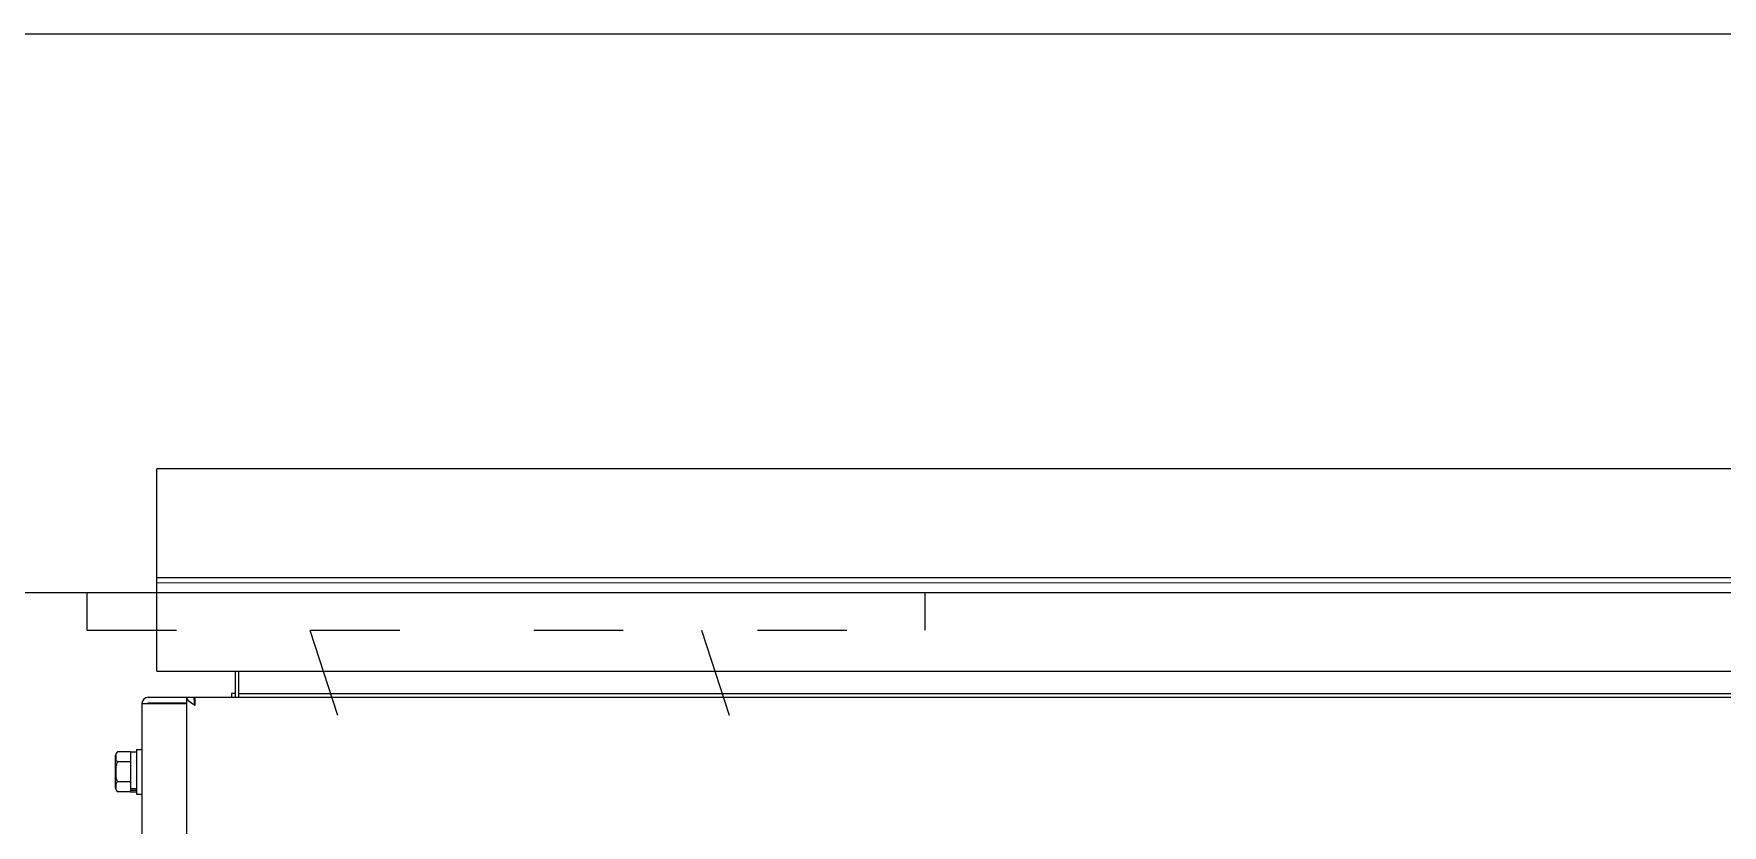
# Model space of a CAD drawing. Extents: x 61367 to 140945, y -1257 to 25588.
# Drawn here: x 91431.4 to 91884.6, y 20395.8 to 20608.1 of the extents above; entities that cross this region are included whole.
import ezdxf

# ---------------------------------------------------------------- set-up
doc = ezdxf.new("R2010")
doc.units = 0
doc.header["$MEASUREMENT"] = 0
doc.linetypes.add('ACAD_ISO03W100', pattern=[30, 12, -18])
doc.layers.get('0').update_dxf_attribs({"linetype": 'CONTINUOUS'})
for name, color, linetype in [('2401-00300-M6-16HWMC_0', 7, 'CONTINUOUS'), ('4212-62832_1_0', 7, 'CONTINUOUS'), ('4212-73754_1_0', 7, 'CONTINUOUS'), ('4212-98011_2_2_0', 7, 'CONTINUOUS'), ('4212-98011_2_3_0', 7, 'CONTINUOUS'), ('4212-Y040801_1_1_0', 7, 'CONTINUOUS')]:
    doc.layers.add(name, color=color, linetype=linetype)
doc.layers.add('THICK', color=7, linetype='CONTINUOUS', lineweight=0)

# ---------------------------------------------------------------- blocks, each defined once
blk = doc.blocks.new('ETRYRTERRTERWDDASW')
at = {"layer": 'THICK', "color": 1, "linetype": 'ACAD_ISO03W100', "ltscale": 2}
for p, q in [((214128.38, 51356.57), (213334.9, 48924.57)), ((214233.57, 51356.57), (213440.09, 48924.57))]:
    blk.add_line(p, q, dxfattribs=at)
blk.add_lwpolyline([(214068.38, 51366.57), (214293.38, 51366.57), (214293.38, 51356.57), (214068.38, 51356.57)], close=True, dxfattribs=at)
blk = doc.blocks.new('RYHTHYT')
at = {"color": 7, "linetype": 'Continuous'}
for p, q in [((-32599.99, -67481.04), (-33454.99, -67481.14)), ((-32599.99, -67482.43), (-33454.99, -67482.53))]:
    blk.add_line(p, q, dxfattribs=at)
at = {"layer": '2401-00300-M6-16HWMC_0', "color": 7, "linetype": 'Continuous'}
for p, q in [((-33466.09, -67537.52), (-33466.09, -67528.81)), ((-33462.09, -67527.81), (-33465.57, -67527.81)), ((-33462.09, -67530.49), (-33465.57, -67530.49)), ((-33462.09, -67527.79), (-33462.09, -67538.54)), ((-33462.09, -67527.79), (-33460.44, -67527.79)), ((-33460.44, -67527.16), (-33460.44, -67539.16)), ((-33460.44, -67527.16), (-33458.99, -67527.16)), ((-33462.09, -67535.84), (-33465.57, -67535.84)), ((-33462.09, -67538.52), (-33465.57, -67538.52)), ((-33462.09, -67537.61), (-33460.44, -67537.61)), ((-33462.09, -67538.11), (-33460.44, -67538.11)), ((-33462.09, -67538.54), (-33460.44, -67538.54)), ((-33460.44, -67539.16), (-33458.99, -67539.16))]:
    blk.add_line(p, q, dxfattribs=at)
for centre, start, end in [((-33464.87, -67528.81), 124.948, 180), ((-33464.87, -67537.52), 180, 235.052)]:
    blk.add_arc(centre, 1.22, start, end, dxfattribs=at)
for points, knots in [([(-33465.57, -67527.81), (-33465.68, -67527.89), (-33465.87, -67528.09), (-33466.04, -67528.56), (-33466.06, -67529.15), (-33466.04, -67529.73), (-33465.87, -67530.21), (-33465.68, -67530.41), (-33465.57, -67530.49)], [0, 0, 0, 0, 0.14349, 0.266269, 0.5, 0.733731, 0.856508, 1, 1, 1, 1]), ([(-33465.57, -67530.49), (-33465.83, -67530.86), (-33466.03, -67531.8), (-33466.06, -67533.16), (-33466.03, -67534.53), (-33465.83, -67535.47), (-33465.57, -67535.84)], [0, 0, 0, 0, 0.248888, 0.499999, 0.75111, 1, 1, 1, 1]), ([(-33465.57, -67535.84), (-33465.68, -67535.92), (-33465.87, -67536.12), (-33466.04, -67536.59), (-33466.06, -67537.18), (-33466.04, -67537.77), (-33465.87, -67538.24), (-33465.68, -67538.44), (-33465.57, -67538.52)], [0, 0, 0, 0, 0.143491, 0.266268, 0.499999, 0.733731, 0.856509, 1, 1, 1, 1])]:
    blk.add_open_spline(points, degree=3, knots=knots, dxfattribs=at)
at = {"layer": '4212-62832_1_0', "color": 7, "linetype": 'Continuous'}
for p, q in [((-33446.99, -69588.16), (-33446.99, -67513.16)), ((-33446.99, -67513.16), (-33444.99, -67513.16)), ((-33444.88, -67515.31), (-33444.99, -67515.24)), ((-33444.79, -67515.36), (-33444.88, -67515.31)), ((-33444.79, -67515.36), (-33444.82, -67515.17)), ((-33444.79, -67513.16), (-33444.79, -67515.36)), ((-33444.79, -67513.16), (-32610.19, -67513.16))]:
    blk.add_line(p, q, dxfattribs=at)
blk.add_open_spline([(-33444.99, -67515.24), (-33445.48, -67514.92), (-33446.3, -67514.44), (-33446.99, -67513.56), (-33446.99, -67513.16)], degree=3, knots=[0, 0, 0, 0, 0.597826, 1, 1, 1, 1], dxfattribs=at)
blk.add_open_spline([(-33444.82, -67515.17), (-33444.91, -67514.5), (-33444.99, -67513.84), (-33444.99, -67513.16)], degree=3, dxfattribs=at)
at = {"layer": '4212-73754_1_0', "color": 7, "linetype": 'Continuous'}
for p, q in [((-33458.99, -67514.86), (-33458.99, -68535.66)), ((-33458.99, -67514.86), (-33446.99, -67514.86)), ((-33457.29, -67513.16), (-33446.99, -67513.16)), ((-33457.29, -67514.66), (-33446.99, -67514.66)), ((-33444.99, -67513.16), (-33444.79, -67513.16)), ((-33444.88, -67514.66), (-33444.79, -67514.66)), ((-33444.79, -67514.86), (-33444.86, -67514.86))]:
    blk.add_line(p, q, dxfattribs=at)
for radius in [1.7, 0.2]:
    blk.add_arc((-33457.29, -67514.86), radius, 90, 180, dxfattribs=at)
at = {"layer": '4212-98011_2_2_0', "color": 7, "linetype": 'Continuous'}
for p, q in [((-33433.99, -67506.18), (-33433.99, -67513.16)), ((-33434.99, -67512.18), (-33434.99, -67513.16)), ((-33433.99, -67512.18), (-33434.99, -67512.18))]:
    blk.add_line(p, q, dxfattribs=at)
at = {"layer": '4212-98011_2_3_0', "color": 7, "linetype": 'Continuous'}
for p, q in [((-33432.99, -67512.18), (-33432.99, -67506.18)), ((-33432.99, -67512.18), (-32621.99, -67512.09)), ((-33432.99, -67513.16), (-33432.99, -67512.18))]:
    blk.add_line(p, q, dxfattribs=at)
at = {"layer": '4212-Y040801_1_1_0', "color": 7, "linetype": 'Continuous'}
for p, q in [((-32600, -67451.8), (-33455, -67451.9)), ((-33454.99, -67506.18), (-33455, -67451.9)), ((-33454.99, -67506.18), (-32599.99, -67506.08))]:
    blk.add_line(p, q, dxfattribs=at)

msp = doc.modelspace()

# ---------------------------------------------------------------- linework, layer by layer
at = {"layer": 'THICK', "lineweight": -3}
msp.add_lwpolyline([(85356.915, 20458.086), (85356.915, 20521.086), (85380.915, 20521.086), (85380.915, 20608.086), (97216.915, 20608.086), (97216.915, 20521.086), (97240.915, 20521.086), (97240.915, 20458.086)], close=True, dxfattribs=at)

# ---------------------------------------------------------------- block references
at = {"lineweight": -3}
msp.add_blockref('RYHTHYT', (124919.399, 87943.251), dxfattribs=at)
at = {"xscale": -1}
msp.add_blockref('ETRYRTERRTERWDDASW', (305739.007, -30908.483), dxfattribs=at)

doc.saveas('drawing.dxf')
